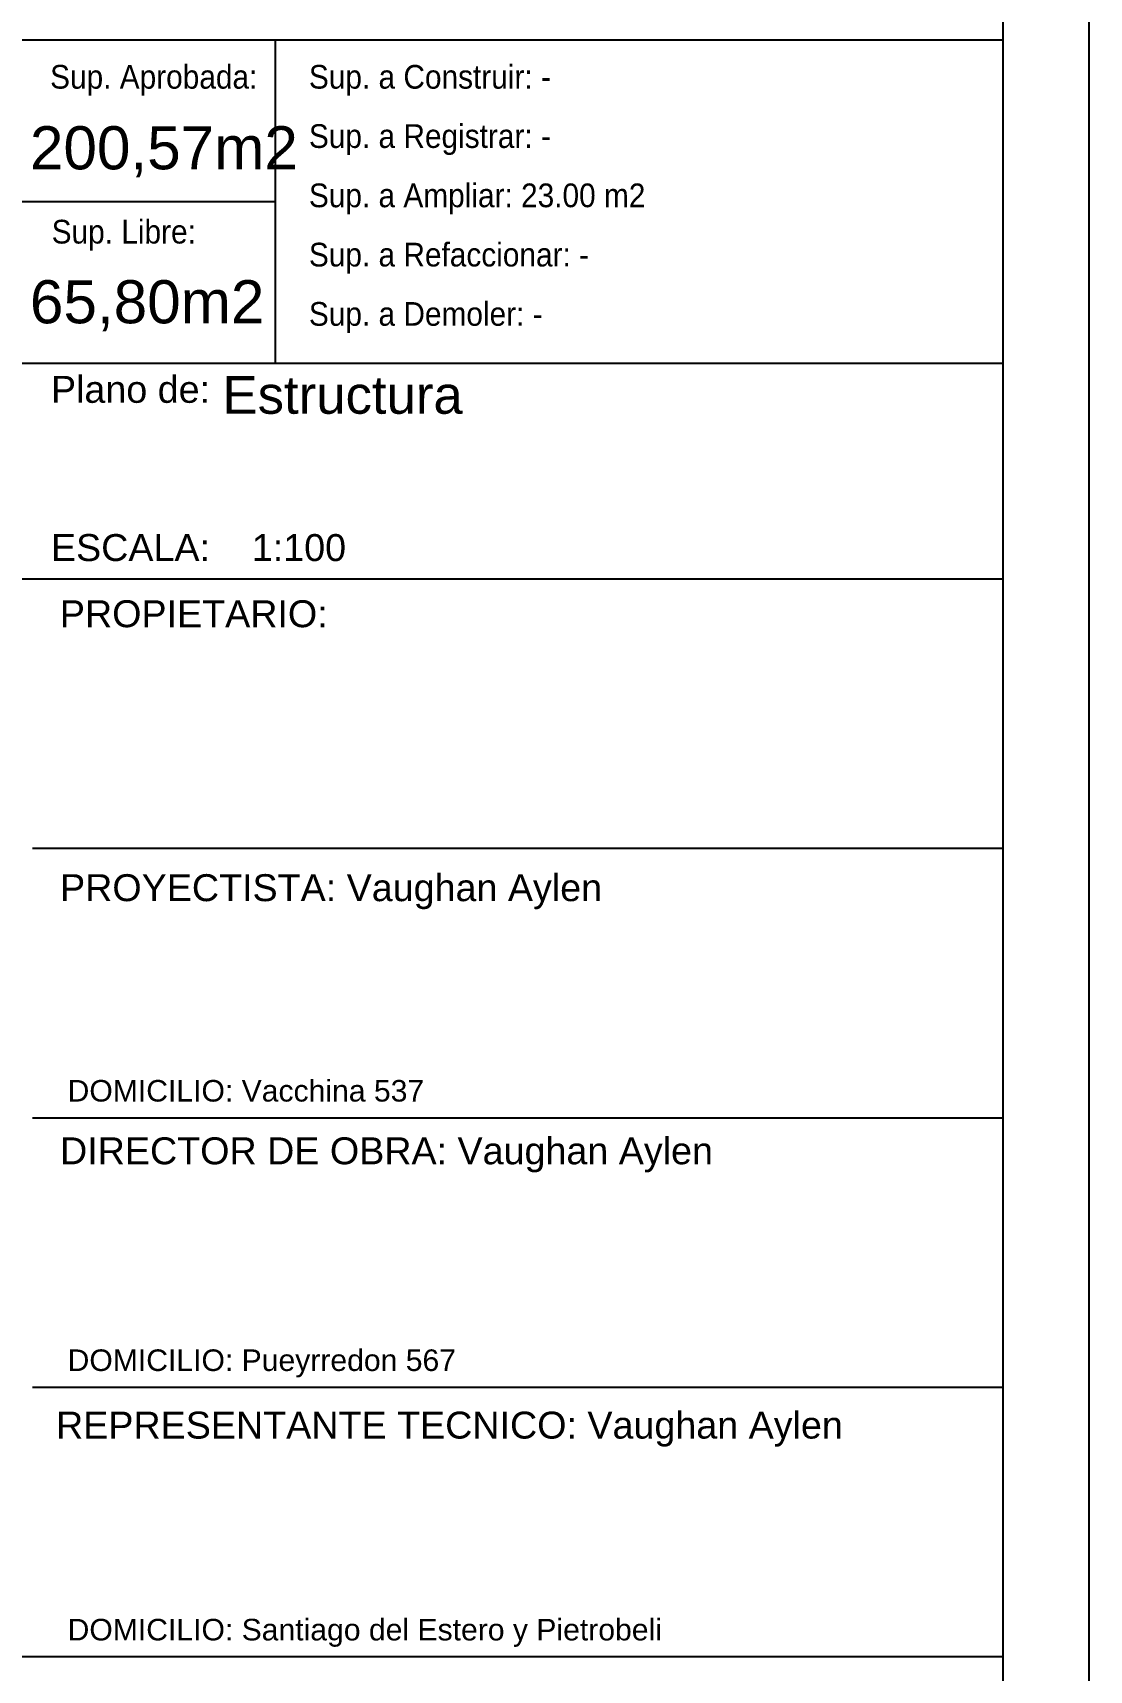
# Model space of a CAD drawing. Header units: millimetres. Extents: x 2439 to 2849, y 1282 to 1398.
# Drawn here: x 2677.95 to 2687.75, y 1334.3 to 1349.5 of the extents above; entities that cross this region are included whole.
import ezdxf

# ---------------------------------------------------------------- set-up
doc = ezdxf.new("R2010")
doc.units = ezdxf.units.MM
doc.styles.get("Standard").update_dxf_attribs({"font": 'arial.ttf'})
doc.styles.add('TEXTO1', font='sanss___.ttf', dxfattribs={"height": 0.3})

msp = doc.modelspace()

# ---------------------------------------------------------------- linework, layer by layer
at = {"linetype": 'Continuous', "ltscale": 0.02}
msp.add_line((2687.74784, 1326.1307), (2687.74784, 1357.7507), dxfattribs=at)
for p, q in [((2686.94784, 1356.9307), (2686.94784, 1326.9307)), ((2668.94784, 1349.4307), (2686.94784, 1349.4307)), ((2680.19784, 1349.4307), (2680.19784, 1346.4307)), ((2668.94784, 1347.9307), (2680.19784, 1347.9307)), ((2668.94784, 1346.4307), (2686.94784, 1346.4307)), ((2668.94784, 1344.4307), (2686.94784, 1344.4307)), ((2677.94784, 1341.9307), (2686.94784, 1341.9307)), ((2677.94784, 1339.4307), (2686.94784, 1339.4307)), ((2677.94784, 1336.9307), (2686.94784, 1336.9307)), ((2668.94784, 1334.4307), (2686.94784, 1334.4307))]:
    msp.add_line(p, q)

# ---------------------------------------------------------------- texts
at = {"style": 'TEXTO1', "width": 0.9}
for s, p in [('Sup. Aprobada:', (2678.11048, 1348.97861)), ('Sup. a Construir: -', (2680.51068, 1348.97861)), ('Sup. a Registrar: -', (2680.51068, 1348.42861)), ('Sup. a Ampliar: 23.00 m2', (2680.51068, 1347.87861)), ('Sup. Libre:', (2678.12496, 1347.54163)), ('Sup. a Refaccionar: -', (2680.51068, 1347.32861)), ('Sup. a Demoler: -', (2680.51068, 1346.77861))]:
    msp.add_text(s, height=0.22, dxfattribs=at).set_placement(p)
at = {"style": 'TEXTO1'}
for s, height, p in [('200,57m2', 0.4, (2677.92338, 1348.23004)), ('65,80m2', 0.4, (2677.92338, 1346.80137)), ('Plano de:', 0.25, (2678.11838, 1346.0636)), ('ESCALA:    1:100', 0.25, (2678.11838, 1344.59553)), ('PROPIETARIO: ', 0.25, (2678.20101, 1343.98159)), ('PROYECTISTA: Vaughan Aylen ', 0.25, (2678.20272, 1341.43977)), ('DOMICILIO: Vacchina 537', 0.2, (2678.27269, 1339.58025, 138.91055)), ('DIRECTOR DE OBRA: Vaughan Aylen  ', 0.25, (2678.20272, 1338.99808)), ('DOMICILIO: Pueyrredon 567', 0.2, (2678.27269, 1337.08025, 138.91055)), ('REPRESENTANTE TECNICO: Vaughan Aylen', 0.25, (2678.16546, 1336.45306)), ('DOMICILIO: Santiago del Estero y Pietrobeli', 0.2, (2678.27269, 1334.58025, 138.91055))]:
    msp.add_text(s, height=height, dxfattribs=at).set_placement(p)
at = {"insert": (2679.70942, 1346.31207), "char_height": 0.35, "width": 2.607613, "attachment_point": 1}
msp.add_mtext('Estructura', dxfattribs=at)

doc.saveas('drawing.dxf')
